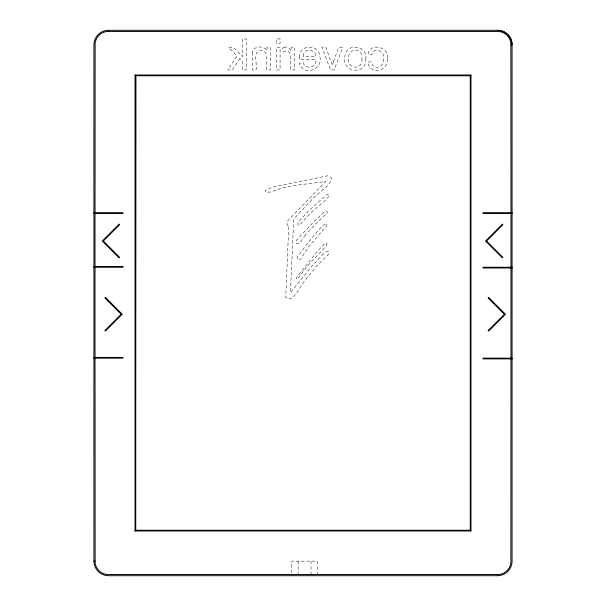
<?xml version="1.0" encoding="UTF-8"?>
<svg xmlns="http://www.w3.org/2000/svg" width="606" height="606" viewBox="0 0 606 606"><rect width="100%" height="100%" fill="white"/><g stroke="black" fill="none" stroke-linecap="round" stroke-linejoin="round"><path stroke-width="0.45" stroke-dasharray="3.03 2.27" d="M317.203 574.791L317.203 561.156L291.751 561.156L291.751 575.7M311.007 561.156L311.007 574.791M298.107 561.156L298.107 574.791M288.729 226.886L285.729 297.182L287.759 298.879L291.16 298.879L293.804 296.675L304.75 280.737L316.877 265.731L328.717 254.119L328.717 251.566L326.49 251.566L323.945 253.225L311.628 266.435L290.479 292.622L293.675 220.183L295.327 217.281L313.082 198.245L326.657 186.618L331.482 180.596L331.482 178.088L327.793 175.77L272.844 186.989L265.019 190.42L265.579 192.117L270.299 192.117L280.805 188.36L296.607 185.186L325.71 181.52L286.949 221.591L286.949 223.743L288.729 226.886M298.046 222.523L297.925 225.015L299.629 225.015L310.749 212.873L324.892 200.677L328.937 196.465L328.937 194.178L327.369 194.178L309.196 210.221L298.046 222.523M252.414 52.419L252.202 69.94L256.012 69.94C257.808 64.683 251.922 51.495 260.694 50.237C270.132 50.79 265.61 64.319 266.67 69.94L270.481 69.94L270.481 47.457L267.019 47.457L267.019 50.631C263.807 45.306 253.55 45.647 252.414 52.419M387.272 58.797C388.438 66.948 379.204 73.493 372.084 69.175A8.908 8.908 0 0 1 368.759 65.577L367.706 62.206L371.448 61.714C372.478 71.364 385.537 67.221 383.393 58.691C385.719 51.063 373.455 46.177 371.758 54.631L368.062 54.07C369.971 41.928 389.916 47.01 387.272 58.797M299.334 56.214L299.197 59.668L315.991 59.668C317.021 67.387 305.242 70.455 303.22 62.698L299.311 63.191C302.939 76.682 323.854 69.667 319.756 56.403C319.438 44.268 299.735 43.988 299.334 56.214M365.85 58.699C367.107 75.932 340.428 72.735 344.943 55.987C345.973 42.602 368.039 45.261 365.85 58.699M361.941 58.699C363.448 70.038 347.064 69.864 348.677 58.585C347.299 47.442 363.479 47.579 361.941 58.699M303.667 54.063L303.167 56.54L315.779 56.54C316.105 49.851 305.712 47.594 303.667 54.063M327.02 243.445L326.475 245.892L306.212 267.291L297.478 279.055L296.296 279.055L296.296 277.927L317.158 251.505L325.058 243.445L327.02 243.445M333.77 60.933L332.33 65.448L325.937 47.457L322.006 47.457L330.52 69.94L334.073 69.94L342.632 47.457L338.61 47.457L333.77 60.933M327.02 224.531L326.437 226.22L308.575 246.801L300.44 259.338L297.167 259.338L297.167 257.186L308.287 242.377L321.725 226.402L324.445 224.531L327.02 224.531M239.832 58.434L232.401 69.94L227.72 69.94L237.173 55.805L228.591 47.457L233.507 47.457L242.536 56.608L242.536 38.92L246.347 38.92L246.347 69.94L242.536 69.94L242.536 61.009L239.832 58.434M305.272 235.098L299.303 243.612L296.425 243.612L296.425 240.279L314.105 221.372L324.892 211.365L327.051 211.365L327.051 213.176L315.279 224.273L305.272 235.098M284.335 47.268L282.358 48.185L283.676 51.692C294.327 47.01 289.653 66.084 290.751 69.94L294.561 69.94L294.561 47.457L291.13 47.457L291.13 50.866C289.926 48.351 287.259 46.109 284.335 47.268M280.078 38.92L276.268 38.92L276.268 43.276L280.078 43.276L280.078 38.92M280.078 47.457L276.268 47.457L276.268 69.94L280.078 69.94L280.078 47.457"/><path stroke-width="0.91" d="M470.983 530.977L470.256 530.25L470.256 75.75L470.983 75.023L135.017 75.023L135.017 530.977L470.983 530.977L470.983 75.023M135.017 530.977L135.744 530.25L135.744 75.75L135.017 75.023M510.979 212.714L510.866 43.087A13.453 13.453 0 0 0 499.283 31.504L106.717 31.504A13.453 13.453 0 0 0 95.134 43.087L95.021 212.714M95.021 358.154L95.134 562.913A13.453 13.453 0 0 0 106.717 574.496L499.283 574.496A13.453 13.453 0 0 0 510.866 562.913L510.979 358.881M510.979 44.867L512.07 44.844L512.07 561.156A14.544 14.544 0 0 1 497.526 575.7L108.474 575.7A14.544 14.544 0 0 1 93.93 561.156L93.93 44.844A14.544 14.544 0 0 1 108.474 30.3L497.526 30.3A14.544 14.544 0 0 1 512.07 44.844A14.544 14.514 45 0 0 497.526 30.3M93.93 561.156L95.021 561.133M135.744 75.75L470.256 75.75M135.744 77.136L135.471 530.25L470.256 530.25M93.93 212.714L123.018 212.714L123.018 213.441L93.93 213.441M512.07 212.714L482.982 212.714L482.982 213.441L512.07 213.441M93.93 266.526L123.018 266.526L123.018 267.254L93.93 267.254M512.07 267.254L482.982 267.254L482.982 267.981L512.07 267.981M93.93 357.426L123.018 357.426L123.018 358.154L93.93 358.154M512.07 358.154L482.982 358.154L482.982 358.881L512.07 358.881M497.503 574.609L497.526 575.7M108.474 30.3L108.497 31.391M511.343 212.714L511.343 213.441M511.343 267.254L511.343 267.981M511.343 358.154L511.343 358.881M510.979 213.441L510.979 267.254M510.979 267.981L510.979 358.154M95.021 213.441L95.021 266.526M95.021 267.254L95.021 357.426M94.657 212.714L94.657 213.441M94.657 266.526L94.657 267.254M94.657 357.426L94.657 358.154M119.124 224.22L102.316 241.029L119.124 257.845L119.64 257.33L103.338 241.029L119.64 224.735L119.124 224.22M105.399 297.432L104.883 297.947L121.185 314.249L104.883 330.543L105.399 331.058L122.207 314.249L105.399 297.432M502.359 224.22L485.55 241.029L502.359 257.845L502.874 257.33L486.573 241.029L502.874 224.735L502.359 224.22M488.633 297.432L488.118 297.947L504.419 314.249L488.118 330.543L488.633 331.058L505.442 314.249L488.633 297.432"/></g></svg>
